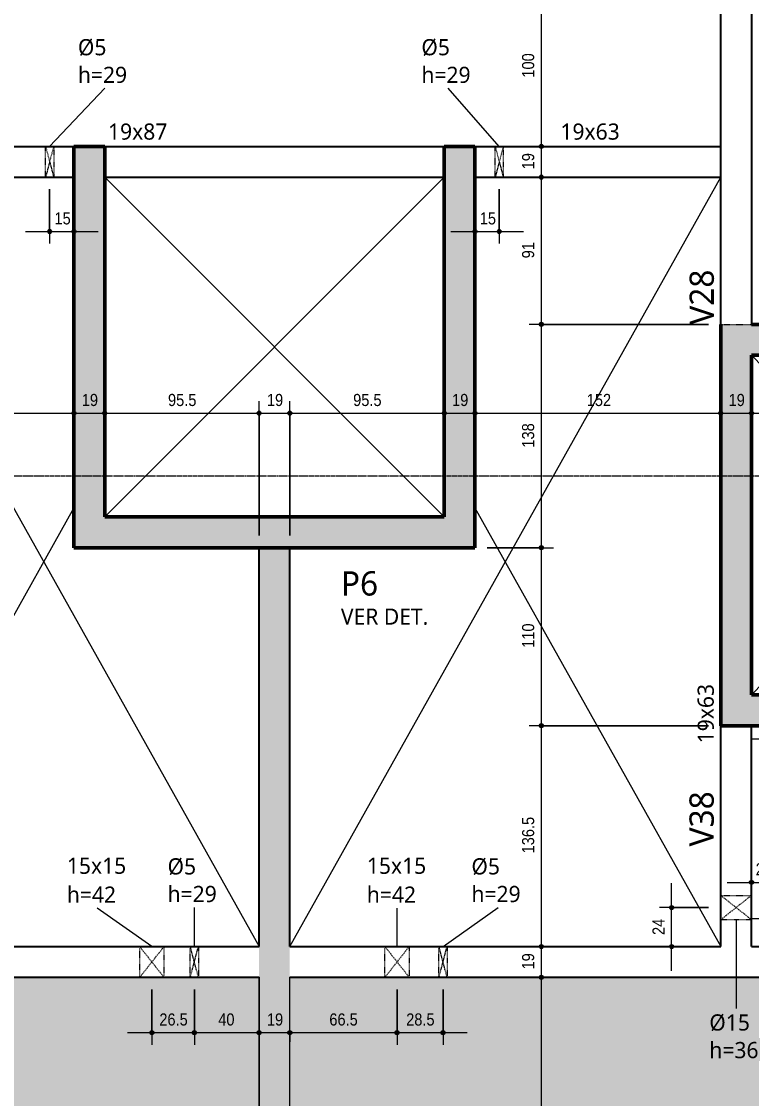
# Model space of a CAD drawing. Header units: centimetres. Extents: x -1475 to 26323, y -1238 to 84208.
# Drawn here: x 8141 to 8593, y -465 to 201 of the extents above; entities that cross this region are included whole.
import ezdxf

# ---------------------------------------------------------------- set-up
doc = ezdxf.new("R2010")
doc.units = ezdxf.units.CM
for name, pattern in [('Centro de 6 mm', [1.32, 0.6, -0.24, 0.24, -0.24]), ('Hidden', [0.714375, 0.47625, -0.238125]), ('Traço', [0.635, 0.3175, -0.3175])]:
    doc.linetypes.add(name, pattern=pattern)
for name, color, linetype, lineweight in [('A-ANNO-DIMS', 7, 'Continuous', 9), ('A-ANNO-DIMS-50', 7, 'Continuous', 9), ('A-DETL', 7, 'Hidden', 18), ('A-FLOR', 7, 'Continuous', 9), ('A-GENM', 7, 'Continuous', 18), ('A-GENM-HDLN', 7, 'Traço', 18), ('A-GENM-IDEN', 7, 'Continuous', 9), ('G-ANNO-SYMB', 7, 'Continuous', 9), ('S-BEAM', 7, 'Continuous', 9), ('S-BEAM-IDEN', 7, 'Continuous', 9), ('S-COLS', 7, 'Continuous', 9), ('S-COLS-HDLN', 7, 'Traço', 18), ('S-COLS-IDEN', 7, 'Continuous', 9)]:
    doc.layers.add(name, color=color, linetype=linetype, lineweight=lineweight)
doc.styles.add('Fira Sans', font='', dxfattribs={"width": 0.9, "height": 7.5})
doc.styles.add('Gadugi', font='gadugi.ttf', dxfattribs={"height": 10})
doc.styles.add('Gadugi_1', font='gadugi.ttf', dxfattribs={"height": 15})
doc.styles.add('Gadugi_2', font='gadugi.ttf', dxfattribs={"height": 0.2})
doc.styles.get('Fira Sans').set_extended_font_data('Fira Sans')
doc.dimstyles.new('PED_R80_1_5mm_ACIMA_As_ESQ__R00', dxfattribs={"dimscale": 30.48, "dimtxt": 10.229846, "dimasz": 0.328084, "dimexe": 0.246063, "dimexo": 0.246063, "dimgap": 0.049213, "dimtad": 1, "dimdec": 1, "dimrnd": 0.5, "dimdsep": 46, "dimtxsty": 'Fira Sans', "dimblk1": 'DOTSMALL', "dimblk2": 'DOTSMALL', "dimsah": 1, "dimcen": 0.09, "dimdle": 0.492126, "dimazin": 0, "dimtfac": 1, "dimtdec": 4, "dimtix": 1, "dimtmove": 0, "dimatfit": 3, "dimfxl": 1, "dimtvp": 1, "dimtolj": 1, "dimtzin": 0, "dimarcsym": 2})
doc.dimstyles.new('PED_R80_1_5mm_ACIMA_As_ESQ__R00_4', dxfattribs={"dimscale": 30.48, "dimtxt": 10.229846, "dimasz": 0.328084, "dimexe": 0.246063, "dimexo": 0.246063, "dimgap": 0.049213, "dimtad": 1, "dimdec": 1, "dimrnd": 0.5, "dimdsep": 46, "dimtxsty": 'Fira Sans', "dimblk1": 'DOTSMALL', "dimblk2": 'DOTSMALL', "dimsah": 1, "dimcen": 0.09, "dimdle": 0.492126, "dimazin": 0, "dimtfac": 1, "dimtdec": 4, "dimtix": 1, "dimtmove": 0, "dimatfit": 3, "dimfxl": 1, "dimtvp": 1, "dimtolj": 1, "dimtzin": 0, "dimarcsym": 2})

# ---------------------------------------------------------------- blocks, each defined once
blk = doc.blocks.new('PED_FURO_RETANGULAR_R04_2020 _INSTÂNCIA_ - FURO RET-V1-PL300 - FORMA DO DUPLEX SUPERIOR')
at = {"layer": 'A-GENM-HDLN'}
for p, q in [((-7.5, 9.5), (7.5, -9.5)), ((-7.5, -9.5), (7.5, 9.5)), ((-7.5, -9.5), (-7.5, 9.5)), ((7.5, 9.5), (7.5, -9.5))]:
    blk.add_line(p, q, dxfattribs=at)
blk = doc.blocks.new('PED_FURO_RETANGULAR_R04_2020 _INSTÂNCIA_ - FURO RET-3779008-PL300 - FORMA DO DUPLEX SUPERIOR')
at = {"layer": 'A-GENM', "color": 8, "true_color": 0x808080}
blk.add_line((7.5, -9.5), (-7.5, -9.5), dxfattribs=at)
at = {"layer": 'A-GENM-HDLN'}
for p, q in [((-7.5, 9.5), (7.5, -9.5)), ((-7.5, -9.5), (7.5, 9.5)), ((-7.5, -9.5), (-7.5, 9.5)), ((-7.5, 9.5), (7.5, 9.5)), ((7.5, 9.5), (7.5, -9.5))]:
    blk.add_line(p, q, dxfattribs=at)
blk = doc.blocks.new('PED_FURO_CIRCULAR_R04_2020 _INSTÂNCIA_ - FURO CIRC-3780033-PL300 - FORMA DO DUPLEX SUPERIOR')
at = {"layer": 'A-GENM-HDLN'}
for p, q in [((2.5, -9.5), (-2.5, 9.5)), ((-2.5, -9.5), (2.5, 9.5)), ((-2.5, -9.5), (-2.5, 9.5)), ((2.5, 9.5), (2.5, -9.5))]:
    blk.add_line(p, q, dxfattribs=at)
blk = doc.blocks.new('PED_FURO_CIRCULAR_R04_2020 _INSTÂNCIA_ - FURO CIRC-3780993-PL300 - FORMA DO DUPLEX SUPERIOR')
at = {"layer": 'A-GENM-HDLN'}
for p, q in [((7.5, -9.5), (-7.5, 9.5)), ((-7.5, -9.5), (7.5, 9.5)), ((-7.5, -9.5), (-7.5, 9.5)), ((7.5, 9.5), (7.5, -9.5))]:
    blk.add_line(p, q, dxfattribs=at)
blk = doc.blocks.new('PED_TAG_PILAR_R03 - PILAR VER DET_-2523782-PL300 - FORMA DO DUPLEX SUPERIOR')
at = {"layer": 'S-COLS-IDEN', "insert": (0.115, -0.625), "char_height": 0.2, "width": 1.37089, "attachment_point": 1, "style": 'Gadugi_2'}
blk.add_mtext('VER DET.', dxfattribs=at)
blk = doc.blocks.new('DIMBLOCK63-PL300 - FORMA DO DUPLEX SUPERIOR')
at = {"layer": 'A-ANNO-DIMS-50', "true_color": 0x000032}
h = blk.add_hatch(color=178, dxfattribs=at)
edge = h.paths.add_edge_path(flags=0)
edge.add_arc((8462.78, 223.75), 1.25, 0, 360)
h = blk.add_hatch(color=178, dxfattribs=at)
edge = h.paths.add_edge_path(flags=0)
edge.add_arc((8462.78, 123.75), 1.25, 0, 360)
at = {"layer": 'A-ANNO-DIMS-50', "color": 178, "true_color": 0x000032}
for p, q in [((8457.05, 223.75), (8470.28, 223.75)), ((8462.78, 223.75), (8457.05, 223.75)), ((8462.78, 223.75), (8462.78, 123.75)), ((8457.05, 123.75), (8470.28, 123.75)), ((8462.78, 123.75), (8457.05, 123.75))]:
    blk.add_line(p, q, dxfattribs=at)
for centre in [(8462.78, 223.75), (8462.78, 123.75)]:
    blk.add_circle(centre, 1.25, dxfattribs=at)
at = {"layer": 'A-ANNO-DIMS-50', "color": 0, "insert": (8450.89, 166.27), "char_height": 7.5, "width": 17.9416, "attachment_point": 1, "rotation": 90, "line_spacing_factor": 1.049215, "style": 'Fira Sans'}
blk.add_mtext('100', dxfattribs=at)
blk = doc.blocks.new('_DotSmall')
at = {"color": 0, "linetype": 'ByBlock', "const_width": 0.5}
blk.add_lwpolyline([(-0.0625, 0, 1), (0.0625, 0, 1)], format="xyb", close=True, dxfattribs=at)
blk = doc.blocks.new('DIMBLOCK64-PL300 - FORMA DO DUPLEX SUPERIOR')
at = {"layer": 'A-ANNO-DIMS-50', "true_color": 0x000032}
h = blk.add_hatch(color=178, dxfattribs=at)
edge = h.paths.add_edge_path(flags=0)
edge.add_arc((8462.78, 123.75), 1.25, 0, 360)
h = blk.add_hatch(color=178, dxfattribs=at)
edge = h.paths.add_edge_path(flags=0)
edge.add_arc((8462.78, 104.75), 1.25, 0, 360)
at = {"layer": 'A-ANNO-DIMS-50', "color": 178, "true_color": 0x000032}
for p, q in [((8457.05, 123.75), (8470.28, 123.75)), ((8462.78, 123.75), (8457.05, 123.75)), ((8462.78, 123.75), (8462.78, 104.75)), ((8457.05, 104.75), (8470.28, 104.75)), ((8462.78, 104.75), (8457.05, 104.75))]:
    blk.add_line(p, q, dxfattribs=at)
for centre in [(8462.78, 123.75), (8462.78, 104.75)]:
    blk.add_circle(centre, 1.25, dxfattribs=at)
at = {"layer": 'A-ANNO-DIMS-50', "color": 0, "insert": (8450.89, 109.59), "char_height": 7.5, "width": 11.1741, "attachment_point": 1, "rotation": 90, "line_spacing_factor": 1.049215, "style": 'Fira Sans'}
blk.add_mtext('19', dxfattribs=at)
blk = doc.blocks.new('DIMBLOCK65-PL300 - FORMA DO DUPLEX SUPERIOR')
at = {"layer": 'A-ANNO-DIMS-50', "true_color": 0x000032}
h = blk.add_hatch(color=178, dxfattribs=at)
edge = h.paths.add_edge_path(flags=0)
edge.add_arc((8462.78, 104.75), 1.25, 0, 360)
h = blk.add_hatch(color=178, dxfattribs=at)
edge = h.paths.add_edge_path(flags=0)
edge.add_arc((8462.78, 13.75), 1.25, 0, 360)
at = {"layer": 'A-ANNO-DIMS-50', "color": 178, "true_color": 0x000032}
for p, q in [((8457.05, 104.75), (8470.28, 104.75)), ((8462.78, 104.75), (8457.05, 104.75)), ((8462.78, 104.75), (8462.78, 13.75)), ((8566.28, 13.75), (8455.28, 13.75)), ((8462.78, 13.75), (8566.28, 13.75))]:
    blk.add_line(p, q, dxfattribs=at)
for centre in [(8462.78, 104.75), (8462.78, 13.75)]:
    blk.add_circle(centre, 1.25, dxfattribs=at)
at = {"layer": 'A-ANNO-DIMS-50', "color": 0, "insert": (8450.89, 54.59), "char_height": 7.5, "width": 11.1741, "attachment_point": 1, "rotation": 90, "line_spacing_factor": 1.049215, "style": 'Fira Sans'}
blk.add_mtext('91', dxfattribs=at)
blk = doc.blocks.new('DIMBLOCK66-PL300 - FORMA DO DUPLEX SUPERIOR')
at = {"layer": 'A-ANNO-DIMS-50', "true_color": 0x000032}
h = blk.add_hatch(color=178, dxfattribs=at)
edge = h.paths.add_edge_path(flags=0)
edge.add_arc((8462.78, 13.75), 1.25, 0, 360)
h = blk.add_hatch(color=178, dxfattribs=at)
edge = h.paths.add_edge_path(flags=0)
edge.add_arc((8462.78, -124.25), 1.25, 0, 360)
at = {"layer": 'A-ANNO-DIMS-50', "color": 178, "true_color": 0x000032}
for p, q in [((8566.28, 13.75), (8455.28, 13.75)), ((8462.78, 13.75), (8462.78, -124.25)), ((8462.78, 13.75), (8566.28, 13.75)), ((8429.28, -124.25), (8470.28, -124.25)), ((8462.78, -124.25), (8429.28, -124.25))]:
    blk.add_line(p, q, dxfattribs=at)
for centre in [(8462.78, 13.75), (8462.78, -124.25)]:
    blk.add_circle(centre, 1.25, dxfattribs=at)
at = {"layer": 'A-ANNO-DIMS-50', "color": 0, "insert": (8450.89, -62.4), "char_height": 7.5, "width": 17.1547, "attachment_point": 1, "rotation": 90, "line_spacing_factor": 1.049215, "style": 'Fira Sans'}
blk.add_mtext('138', dxfattribs=at)
blk = doc.blocks.new('DIMBLOCK67-PL300 - FORMA DO DUPLEX SUPERIOR')
at = {"layer": 'A-ANNO-DIMS-50', "true_color": 0x000032}
h = blk.add_hatch(color=178, dxfattribs=at)
edge = h.paths.add_edge_path(flags=0)
edge.add_arc((8462.78, -124.25), 1.25, 0, 360)
h = blk.add_hatch(color=178, dxfattribs=at)
edge = h.paths.add_edge_path(flags=0)
edge.add_arc((8462.78, -234.25), 1.25, 0, 360)
at = {"layer": 'A-ANNO-DIMS-50', "color": 178, "true_color": 0x000032}
for p, q in [((8429.28, -124.25), (8470.28, -124.25)), ((8462.78, -124.25), (8429.28, -124.25)), ((8462.78, -124.25), (8462.78, -234.25)), ((8566.28, -234.25), (8455.28, -234.25)), ((8462.78, -234.25), (8566.28, -234.25))]:
    blk.add_line(p, q, dxfattribs=at)
for centre in [(8462.78, -124.25), (8462.78, -234.25)]:
    blk.add_circle(centre, 1.25, dxfattribs=at)
at = {"layer": 'A-ANNO-DIMS-50', "color": 0, "insert": (8450.89, -186.14), "char_height": 7.5, "width": 16.5251, "attachment_point": 1, "rotation": 90, "line_spacing_factor": 1.049215, "style": 'Fira Sans'}
blk.add_mtext('110', dxfattribs=at)
blk = doc.blocks.new('DIMBLOCK68-PL300 - FORMA DO DUPLEX SUPERIOR')
at = {"layer": 'A-ANNO-DIMS-50', "true_color": 0x000032}
h = blk.add_hatch(color=178, dxfattribs=at)
edge = h.paths.add_edge_path(flags=0)
edge.add_arc((8462.78, -234.25), 1.25, 0, 360)
h = blk.add_hatch(color=178, dxfattribs=at)
edge = h.paths.add_edge_path(flags=0)
edge.add_arc((8462.78, -370.75), 1.25, 0, 360)
at = {"layer": 'A-ANNO-DIMS-50', "color": 178, "true_color": 0x000032}
for p, q in [((8566.28, -234.25), (8455.28, -234.25)), ((8462.78, -234.25), (8462.78, -370.75)), ((8462.78, -234.25), (8566.28, -234.25)), ((8457.05, -370.75), (8470.28, -370.75)), ((8462.78, -370.75), (8457.05, -370.75))]:
    blk.add_line(p, q, dxfattribs=at)
for centre in [(8462.78, -234.25), (8462.78, -370.75)]:
    blk.add_circle(centre, 1.25, dxfattribs=at)
at = {"layer": 'A-ANNO-DIMS-50', "color": 0, "insert": (8450.89, -313.19), "char_height": 7.5, "width": 25.6533, "attachment_point": 1, "rotation": 90, "line_spacing_factor": 1.049215, "style": 'Fira Sans'}
blk.add_mtext('136.5', dxfattribs=at)
blk = doc.blocks.new('DIMBLOCK69-PL300 - FORMA DO DUPLEX SUPERIOR')
at = {"layer": 'A-ANNO-DIMS-50', "true_color": 0x000032}
h = blk.add_hatch(color=178, dxfattribs=at)
edge = h.paths.add_edge_path(flags=0)
edge.add_arc((8462.78, -370.75), 1.25, 0, 360)
h = blk.add_hatch(color=178, dxfattribs=at)
edge = h.paths.add_edge_path(flags=0)
edge.add_arc((8462.78, -389.75), 1.25, 0, 360)
at = {"layer": 'A-ANNO-DIMS-50', "color": 178, "true_color": 0x000032}
for p, q in [((8457.05, -370.75), (8470.28, -370.75)), ((8462.78, -370.75), (8457.05, -370.75)), ((8462.78, -370.75), (8462.78, -389.75)), ((8457.05, -389.75), (8470.28, -389.75)), ((8462.78, -389.75), (8457.05, -389.75))]:
    blk.add_line(p, q, dxfattribs=at)
for centre in [(8462.78, -370.75), (8462.78, -389.75)]:
    blk.add_circle(centre, 1.25, dxfattribs=at)
at = {"layer": 'A-ANNO-DIMS-50', "color": 0, "insert": (8450.89, -384.91), "char_height": 7.5, "width": 11.1741, "attachment_point": 1, "rotation": 90, "line_spacing_factor": 1.049215, "style": 'Fira Sans'}
blk.add_mtext('19', dxfattribs=at)
blk = doc.blocks.new('DIMBLOCK70-PL300 - FORMA DO DUPLEX SUPERIOR')
at = {"layer": 'A-ANNO-DIMS-50', "true_color": 0x000032}
h = blk.add_hatch(color=178, dxfattribs=at)
edge = h.paths.add_edge_path(flags=0)
edge.add_arc((8462.78, -389.75), 1.25, 0, 360)
h = blk.add_hatch(color=178, dxfattribs=at)
edge = h.paths.add_edge_path(flags=0)
edge.add_arc((8462.78, -685.75), 1.25, 0, 360)
at = {"layer": 'A-ANNO-DIMS-50', "color": 178, "true_color": 0x000032}
for p, q in [((8457.05, -389.75), (8470.28, -389.75)), ((8462.78, -389.75), (8457.05, -389.75)), ((8462.78, -389.75), (8462.78, -685.75)), ((8508.78, -685.75), (8455.28, -685.75)), ((8462.78, -685.75), (8508.78, -685.75))]:
    blk.add_line(p, q, dxfattribs=at)
for centre in [(8462.78, -389.75), (8462.78, -685.75)]:
    blk.add_circle(centre, 1.25, dxfattribs=at)
at = {"layer": 'A-ANNO-DIMS-50', "color": 0, "insert": (8450.89, -545.23), "char_height": 7.5, "width": 17.9416, "attachment_point": 1, "rotation": 90, "line_spacing_factor": 1.049215, "style": 'Fira Sans'}
blk.add_mtext('296', dxfattribs=at)
blk = doc.blocks.new('DIMBLOCK160-PL300 - FORMA DO DUPLEX SUPERIOR')
at = {"layer": 'A-ANNO-DIMS-50', "true_color": 0x000032}
h = blk.add_hatch(color=178, dxfattribs=at)
edge = h.paths.add_edge_path(flags=0)
edge.add_arc((8021.78, -41.09), 1.25, 0, 360)
h = blk.add_hatch(color=178, dxfattribs=at)
edge = h.paths.add_edge_path(flags=0)
edge.add_arc((8173.78, -41.09), 1.25, 0, 360)
at = {"layer": 'A-ANNO-DIMS-50', "color": 178, "true_color": 0x000032}
for p, q in [((8021.78, -46.82), (8021.78, -33.59)), ((8173.78, -46.82), (8173.78, -33.59)), ((8021.78, -41.09), (8173.78, -41.09)), ((8021.78, -41.09), (8021.78, -46.82)), ((8173.78, -41.09), (8173.78, -46.82))]:
    blk.add_line(p, q, dxfattribs=at)
for centre in [(8021.78, -41.09), (8173.78, -41.09)]:
    blk.add_circle(centre, 1.25, dxfattribs=at)
at = {"layer": 'A-ANNO-DIMS-50', "color": 0, "insert": (8090.89, -29.2), "char_height": 7.5, "width": 16.5251, "attachment_point": 1, "line_spacing_factor": 1.049215, "style": 'Fira Sans'}
blk.add_mtext('152', dxfattribs=at)
blk = doc.blocks.new('DIMBLOCK161-PL300 - FORMA DO DUPLEX SUPERIOR')
at = {"layer": 'A-ANNO-DIMS-50', "true_color": 0x000032}
h = blk.add_hatch(color=178, dxfattribs=at)
edge = h.paths.add_edge_path(flags=0)
edge.add_arc((8173.78, -41.09), 1.25, 0, 360)
h = blk.add_hatch(color=178, dxfattribs=at)
edge = h.paths.add_edge_path(flags=0)
edge.add_arc((8192.78, -41.09), 1.25, 0, 360)
at = {"layer": 'A-ANNO-DIMS-50', "color": 178, "true_color": 0x000032}
for p, q in [((8173.78, -46.82), (8173.78, -33.59)), ((8192.78, -46.82), (8192.78, -33.59)), ((8173.78, -41.09), (8192.78, -41.09)), ((8173.78, -41.09), (8173.78, -46.82)), ((8192.78, -41.09), (8192.78, -46.82))]:
    blk.add_line(p, q, dxfattribs=at)
for centre in [(8173.78, -41.09), (8192.78, -41.09)]:
    blk.add_circle(centre, 1.25, dxfattribs=at)
at = {"layer": 'A-ANNO-DIMS-50', "color": 0, "insert": (8178.62, -29.2), "char_height": 7.5, "width": 11.1741, "attachment_point": 1, "line_spacing_factor": 1.049215, "style": 'Fira Sans'}
blk.add_mtext('19', dxfattribs=at)
blk = doc.blocks.new('DIMBLOCK162-PL300 - FORMA DO DUPLEX SUPERIOR')
at = {"layer": 'A-ANNO-DIMS-50', "true_color": 0x000032}
h = blk.add_hatch(color=178, dxfattribs=at)
edge = h.paths.add_edge_path(flags=0)
edge.add_arc((8192.78, -41.09), 1.25, 0, 360)
h = blk.add_hatch(color=178, dxfattribs=at)
edge = h.paths.add_edge_path(flags=0)
edge.add_arc((8288.28, -41.09), 1.25, 0, 360)
at = {"layer": 'A-ANNO-DIMS-50', "color": 178, "true_color": 0x000032}
for p, q in [((8192.78, -46.82), (8192.78, -33.59)), ((8288.28, -116.75), (8288.28, -33.59)), ((8192.78, -41.09), (8288.28, -41.09)), ((8192.78, -41.09), (8192.78, -46.82)), ((8288.28, -41.09), (8288.28, -116.75))]:
    blk.add_line(p, q, dxfattribs=at)
for centre in [(8192.78, -41.09), (8288.28, -41.09)]:
    blk.add_circle(centre, 1.25, dxfattribs=at)
at = {"layer": 'A-ANNO-DIMS-50', "color": 0, "insert": (8231.94, -29.2), "char_height": 7.5, "width": 20.6171, "attachment_point": 1, "line_spacing_factor": 1.049215, "style": 'Fira Sans'}
blk.add_mtext('95.5', dxfattribs=at)
blk = doc.blocks.new('DIMBLOCK163-PL300 - FORMA DO DUPLEX SUPERIOR')
at = {"layer": 'A-ANNO-DIMS-50', "true_color": 0x000032}
h = blk.add_hatch(color=178, dxfattribs=at)
edge = h.paths.add_edge_path(flags=0)
edge.add_arc((8288.28, -41.09), 1.25, 0, 360)
h = blk.add_hatch(color=178, dxfattribs=at)
edge = h.paths.add_edge_path(flags=0)
edge.add_arc((8307.28, -41.09), 1.25, 0, 360)
at = {"layer": 'A-ANNO-DIMS-50', "color": 178, "true_color": 0x000032}
for p, q in [((8288.28, -116.75), (8288.28, -33.59)), ((8307.28, -116.75), (8307.28, -33.59)), ((8288.28, -41.09), (8307.28, -41.09)), ((8288.28, -41.09), (8288.28, -116.75)), ((8307.28, -41.09), (8307.28, -116.75))]:
    blk.add_line(p, q, dxfattribs=at)
for centre in [(8288.28, -41.09), (8307.28, -41.09)]:
    blk.add_circle(centre, 1.25, dxfattribs=at)
at = {"layer": 'A-ANNO-DIMS-50', "color": 0, "insert": (8293.12, -29.2), "char_height": 7.5, "width": 11.1741, "attachment_point": 1, "line_spacing_factor": 1.049215, "style": 'Fira Sans'}
blk.add_mtext('19', dxfattribs=at)
blk = doc.blocks.new('DIMBLOCK164-PL300 - FORMA DO DUPLEX SUPERIOR')
at = {"layer": 'A-ANNO-DIMS-50', "true_color": 0x000032}
h = blk.add_hatch(color=178, dxfattribs=at)
edge = h.paths.add_edge_path(flags=0)
edge.add_arc((8307.28, -41.09), 1.25, 0, 360)
h = blk.add_hatch(color=178, dxfattribs=at)
edge = h.paths.add_edge_path(flags=0)
edge.add_arc((8402.78, -41.09), 1.25, 0, 360)
at = {"layer": 'A-ANNO-DIMS-50', "color": 178, "true_color": 0x000032}
for p, q in [((8307.28, -116.75), (8307.28, -33.59)), ((8402.78, -46.82), (8402.78, -33.59)), ((8307.28, -41.09), (8402.78, -41.09)), ((8307.28, -41.09), (8307.28, -116.75)), ((8402.78, -41.09), (8402.78, -46.82))]:
    blk.add_line(p, q, dxfattribs=at)
for centre in [(8307.28, -41.09), (8402.78, -41.09)]:
    blk.add_circle(centre, 1.25, dxfattribs=at)
at = {"layer": 'A-ANNO-DIMS-50', "color": 0, "insert": (8346.44, -29.2), "char_height": 7.5, "width": 20.6171, "attachment_point": 1, "line_spacing_factor": 1.049215, "style": 'Fira Sans'}
blk.add_mtext('95.5', dxfattribs=at)
blk = doc.blocks.new('DIMBLOCK165-PL300 - FORMA DO DUPLEX SUPERIOR')
at = {"layer": 'A-ANNO-DIMS-50', "true_color": 0x000032}
h = blk.add_hatch(color=178, dxfattribs=at)
edge = h.paths.add_edge_path(flags=0)
edge.add_arc((8402.78, -41.09), 1.25, 0, 360)
h = blk.add_hatch(color=178, dxfattribs=at)
edge = h.paths.add_edge_path(flags=0)
edge.add_arc((8421.78, -41.09), 1.25, 0, 360)
at = {"layer": 'A-ANNO-DIMS-50', "color": 178, "true_color": 0x000032}
for p, q in [((8402.78, -46.82), (8402.78, -33.59)), ((8421.78, -46.82), (8421.78, -33.59)), ((8402.78, -41.09), (8421.78, -41.09)), ((8402.78, -41.09), (8402.78, -46.82)), ((8421.78, -41.09), (8421.78, -46.82))]:
    blk.add_line(p, q, dxfattribs=at)
for centre in [(8402.78, -41.09), (8421.78, -41.09)]:
    blk.add_circle(centre, 1.25, dxfattribs=at)
at = {"layer": 'A-ANNO-DIMS-50', "color": 0, "insert": (8407.62, -29.2), "char_height": 7.5, "width": 11.1741, "attachment_point": 1, "line_spacing_factor": 1.049215, "style": 'Fira Sans'}
blk.add_mtext('19', dxfattribs=at)
blk = doc.blocks.new('DIMBLOCK166-PL300 - FORMA DO DUPLEX SUPERIOR')
at = {"layer": 'A-ANNO-DIMS-50', "true_color": 0x000032}
h = blk.add_hatch(color=178, dxfattribs=at)
edge = h.paths.add_edge_path(flags=0)
edge.add_arc((8421.78, -41.09), 1.25, 0, 360)
h = blk.add_hatch(color=178, dxfattribs=at)
edge = h.paths.add_edge_path(flags=0)
edge.add_arc((8573.78, -41.09), 1.25, 0, 360)
at = {"layer": 'A-ANNO-DIMS-50', "color": 178, "true_color": 0x000032}
for p, q in [((8421.78, -46.82), (8421.78, -33.59)), ((8573.78, -46.82), (8573.78, -33.59)), ((8421.78, -41.09), (8573.78, -41.09)), ((8421.78, -41.09), (8421.78, -46.82)), ((8573.78, -41.09), (8573.78, -46.82))]:
    blk.add_line(p, q, dxfattribs=at)
for centre in [(8421.78, -41.09), (8573.78, -41.09)]:
    blk.add_circle(centre, 1.25, dxfattribs=at)
at = {"layer": 'A-ANNO-DIMS-50', "color": 0, "insert": (8490.89, -29.2), "char_height": 7.5, "width": 16.5251, "attachment_point": 1, "line_spacing_factor": 1.049215, "style": 'Fira Sans'}
blk.add_mtext('152', dxfattribs=at)
blk = doc.blocks.new('DIMBLOCK167-PL300 - FORMA DO DUPLEX SUPERIOR')
at = {"layer": 'A-ANNO-DIMS-50', "true_color": 0x000032}
h = blk.add_hatch(color=178, dxfattribs=at)
edge = h.paths.add_edge_path(flags=0)
edge.add_arc((8573.78, -41.09), 1.25, 0, 360)
h = blk.add_hatch(color=178, dxfattribs=at)
edge = h.paths.add_edge_path(flags=0)
edge.add_arc((8592.78, -41.09), 1.25, 0, 360)
at = {"layer": 'A-ANNO-DIMS-50', "color": 178, "true_color": 0x000032}
for p, q in [((8573.78, -46.82), (8573.78, -33.59)), ((8592.78, -46.82), (8592.78, -33.59)), ((8573.78, -41.09), (8592.78, -41.09)), ((8573.78, -41.09), (8573.78, -46.82)), ((8592.78, -41.09), (8592.78, -46.82))]:
    blk.add_line(p, q, dxfattribs=at)
for centre in [(8573.78, -41.09), (8592.78, -41.09)]:
    blk.add_circle(centre, 1.25, dxfattribs=at)
at = {"layer": 'A-ANNO-DIMS-50', "color": 0, "insert": (8578.62, -29.2), "char_height": 7.5, "width": 11.1741, "attachment_point": 1, "line_spacing_factor": 1.049215, "style": 'Fira Sans'}
blk.add_mtext('19', dxfattribs=at)
blk = doc.blocks.new('DIMBLOCK168-PL300 - FORMA DO DUPLEX SUPERIOR')
at = {"layer": 'A-ANNO-DIMS-50', "true_color": 0x000032}
h = blk.add_hatch(color=178, dxfattribs=at)
edge = h.paths.add_edge_path(flags=0)
edge.add_arc((8592.78, -41.09), 1.25, 0, 360)
h = blk.add_hatch(color=178, dxfattribs=at)
edge = h.paths.add_edge_path(flags=0)
edge.add_arc((8794.78, -41.09), 1.25, 0, 360)
at = {"layer": 'A-ANNO-DIMS-50', "color": 178, "true_color": 0x000032}
for p, q in [((8592.78, -46.82), (8592.78, -33.59)), ((8794.78, -46.82), (8794.78, -33.59)), ((8592.78, -41.09), (8794.78, -41.09)), ((8592.78, -41.09), (8592.78, -46.82)), ((8794.78, -41.09), (8794.78, -46.82))]:
    blk.add_line(p, q, dxfattribs=at)
for centre in [(8592.78, -41.09), (8794.78, -41.09)]:
    blk.add_circle(centre, 1.25, dxfattribs=at)
at = {"layer": 'A-ANNO-DIMS-50', "color": 0, "insert": (8686.37, -29.2), "char_height": 7.5, "width": 17.7842, "attachment_point": 1, "line_spacing_factor": 1.049215, "style": 'Fira Sans'}
blk.add_mtext('202', dxfattribs=at)
blk = doc.blocks.new('DIMBLOCK232-PL300 - FORMA DO DUPLEX SUPERIOR')
at = {"layer": 'A-ANNO-DIMS-50', "true_color": 0x000032}
h = blk.add_hatch(color=178, dxfattribs=at)
edge = h.paths.add_edge_path(flags=0)
edge.add_arc((8158.73, 71.16), 1.25, 0, 360)
h = blk.add_hatch(color=178, dxfattribs=at)
edge = h.paths.add_edge_path(flags=0)
edge.add_arc((8173.78, 71.16), 1.25, 0, 360)
at = {"layer": 'A-ANNO-DIMS-50', "color": 178, "true_color": 0x000032}
for p, q in [((8158.73, 97.25), (8158.73, 63.66)), ((8158.73, 71.16), (8158.73, 97.25)), ((8173.78, 65.43), (8173.78, 78.66)), ((8143.73, 71.16), (8188.78, 71.16)), ((8173.78, 71.16), (8173.78, 65.43))]:
    blk.add_line(p, q, dxfattribs=at)
for centre in [(8158.73, 71.16), (8173.78, 71.16)]:
    blk.add_circle(centre, 1.25, dxfattribs=at)
at = {"layer": 'A-ANNO-DIMS-50', "color": 0, "insert": (8161.73, 83.05), "char_height": 7.5, "width": 10.8594, "attachment_point": 1, "line_spacing_factor": 1.049215, "style": 'Fira Sans'}
blk.add_mtext('15', dxfattribs=at)
blk = doc.blocks.new('DIMBLOCK251-PL300 - FORMA DO DUPLEX SUPERIOR')
at = {"layer": 'A-ANNO-DIMS-50', "true_color": 0x000032}
h = blk.add_hatch(color=178, dxfattribs=at)
edge = h.paths.add_edge_path(flags=0)
edge.add_arc((8221.96, -423.96), 1.25, 0, 360)
h = blk.add_hatch(color=178, dxfattribs=at)
edge = h.paths.add_edge_path(flags=0)
edge.add_arc((8248.23, -423.96), 1.25, 0, 360)
at = {"layer": 'A-ANNO-DIMS-50', "color": 178, "true_color": 0x000032}
for p, q in [((8221.96, -397.3), (8221.96, -431.46)), ((8221.96, -423.96), (8221.96, -397.3)), ((8248.23, -397.25), (8248.23, -431.46)), ((8248.23, -423.96), (8248.23, -397.25)), ((8206.96, -423.96), (8248.23, -423.96))]:
    blk.add_line(p, q, dxfattribs=at)
for centre in [(8221.96, -423.96), (8248.23, -423.96)]:
    blk.add_circle(centre, 1.25, dxfattribs=at)
at = {"layer": 'A-ANNO-DIMS-50', "color": 0, "insert": (8226.57, -412.07), "char_height": 7.5, "width": 20.4597, "attachment_point": 1, "line_spacing_factor": 1.049215, "style": 'Fira Sans'}
blk.add_mtext('26.5', dxfattribs=at)
blk = doc.blocks.new('DIMBLOCK252-PL300 - FORMA DO DUPLEX SUPERIOR')
at = {"layer": 'A-ANNO-DIMS-50', "true_color": 0x000032}
h = blk.add_hatch(color=178, dxfattribs=at)
edge = h.paths.add_edge_path(flags=0)
edge.add_arc((8248.23, -423.96), 1.25, 0, 360)
h = blk.add_hatch(color=178, dxfattribs=at)
edge = h.paths.add_edge_path(flags=0)
edge.add_arc((8288.28, -423.96), 1.25, 0, 360)
at = {"layer": 'A-ANNO-DIMS-50', "color": 178, "true_color": 0x000032}
for p, q in [((8248.23, -397.25), (8248.23, -431.46)), ((8248.23, -423.96), (8248.23, -397.25)), ((8288.28, -429.69), (8288.28, -416.46)), ((8248.23, -423.96), (8288.28, -423.96)), ((8288.28, -423.96), (8288.28, -429.69))]:
    blk.add_line(p, q, dxfattribs=at)
for centre in [(8248.23, -423.96), (8288.28, -423.96)]:
    blk.add_circle(centre, 1.25, dxfattribs=at)
at = {"layer": 'A-ANNO-DIMS-50', "color": 0, "insert": (8263.01, -412.07), "char_height": 7.5, "width": 12.5906, "attachment_point": 1, "line_spacing_factor": 1.049215, "style": 'Fira Sans'}
blk.add_mtext('40', dxfattribs=at)
blk = doc.blocks.new('DIMBLOCK253-PL300 - FORMA DO DUPLEX SUPERIOR')
at = {"layer": 'A-ANNO-DIMS-50', "true_color": 0x000032}
h = blk.add_hatch(color=178, dxfattribs=at)
edge = h.paths.add_edge_path(flags=0)
edge.add_arc((8288.28, -423.96), 1.25, 0, 360)
h = blk.add_hatch(color=178, dxfattribs=at)
edge = h.paths.add_edge_path(flags=0)
edge.add_arc((8307.28, -423.96), 1.25, 0, 360)
at = {"layer": 'A-ANNO-DIMS-50', "color": 178, "true_color": 0x000032}
for p, q in [((8288.28, -429.69), (8288.28, -416.46)), ((8307.28, -429.69), (8307.28, -416.46)), ((8288.28, -423.96), (8307.28, -423.96)), ((8288.28, -423.96), (8288.28, -429.69)), ((8307.28, -423.96), (8307.28, -429.69))]:
    blk.add_line(p, q, dxfattribs=at)
for centre in [(8288.28, -423.96), (8307.28, -423.96)]:
    blk.add_circle(centre, 1.25, dxfattribs=at)
at = {"layer": 'A-ANNO-DIMS-50', "color": 0, "insert": (8293.12, -412.07), "char_height": 7.5, "width": 11.1741, "attachment_point": 1, "line_spacing_factor": 1.049215, "style": 'Fira Sans'}
blk.add_mtext('19', dxfattribs=at)
blk = doc.blocks.new('DIMBLOCK254-PL300 - FORMA DO DUPLEX SUPERIOR')
at = {"layer": 'A-ANNO-DIMS-50', "true_color": 0x000032}
h = blk.add_hatch(color=178, dxfattribs=at)
edge = h.paths.add_edge_path(flags=0)
edge.add_arc((8307.28, -423.96), 1.25, 0, 360)
h = blk.add_hatch(color=178, dxfattribs=at)
edge = h.paths.add_edge_path(flags=0)
edge.add_arc((8373.61, -423.96), 1.25, 0, 360)
at = {"layer": 'A-ANNO-DIMS-50', "color": 178, "true_color": 0x000032}
for p, q in [((8373.61, -397.25), (8373.61, -431.46)), ((8373.61, -423.96), (8373.61, -397.25)), ((8307.28, -429.69), (8307.28, -416.46)), ((8307.28, -423.96), (8373.61, -423.96)), ((8307.28, -423.96), (8307.28, -429.69))]:
    blk.add_line(p, q, dxfattribs=at)
for centre in [(8307.28, -423.96), (8373.61, -423.96)]:
    blk.add_circle(centre, 1.25, dxfattribs=at)
at = {"layer": 'A-ANNO-DIMS-50', "color": 0, "insert": (8331.72, -412.07), "char_height": 7.5, "width": 20.9318, "attachment_point": 1, "line_spacing_factor": 1.049215, "style": 'Fira Sans'}
blk.add_mtext('66.5', dxfattribs=at)
blk = doc.blocks.new('DIMBLOCK255-PL300 - FORMA DO DUPLEX SUPERIOR')
at = {"layer": 'A-ANNO-DIMS-50', "true_color": 0x000032}
h = blk.add_hatch(color=178, dxfattribs=at)
edge = h.paths.add_edge_path(flags=0)
edge.add_arc((8373.61, -423.96), 1.25, 0, 360)
h = blk.add_hatch(color=178, dxfattribs=at)
edge = h.paths.add_edge_path(flags=0)
edge.add_arc((8402.03, -423.96), 1.25, 0, 360)
at = {"layer": 'A-ANNO-DIMS-50', "color": 178, "true_color": 0x000032}
for p, q in [((8373.61, -397.25), (8373.61, -431.46)), ((8373.61, -423.96), (8373.61, -397.25)), ((8402.03, -397.25), (8402.03, -431.46)), ((8402.03, -423.96), (8402.03, -397.25)), ((8373.61, -423.96), (8417.03, -423.96))]:
    blk.add_line(p, q, dxfattribs=at)
for centre in [(8373.61, -423.96), (8402.03, -423.96)]:
    blk.add_circle(centre, 1.25, dxfattribs=at)
at = {"layer": 'A-ANNO-DIMS-50', "color": 0, "insert": (8379.23, -412.07), "char_height": 7.5, "width": 20.6171, "attachment_point": 1, "line_spacing_factor": 1.049215, "style": 'Fira Sans'}
blk.add_mtext('28.5', dxfattribs=at)
blk = doc.blocks.new('DIMBLOCK259-PL300 - FORMA DO DUPLEX SUPERIOR')
at = {"layer": 'A-ANNO-DIMS-50', "true_color": 0x000032}
h = blk.add_hatch(color=178, dxfattribs=at)
edge = h.paths.add_edge_path(flags=0)
edge.add_arc((8543.41, -346.66), 1.25, 0, 360)
h = blk.add_hatch(color=178, dxfattribs=at)
edge = h.paths.add_edge_path(flags=0)
edge.add_arc((8543.41, -370.75), 1.25, 0, 360)
at = {"layer": 'A-ANNO-DIMS-50', "color": 178, "true_color": 0x000032}
for p, q in [((8543.41, -385.75), (8543.41, -331.66)), ((8566.28, -346.66), (8535.91, -346.66)), ((8543.41, -346.66), (8566.28, -346.66)), ((8549.14, -370.75), (8535.91, -370.75)), ((8543.41, -370.75), (8549.14, -370.75))]:
    blk.add_line(p, q, dxfattribs=at)
for centre in [(8543.41, -346.66), (8543.41, -370.75)]:
    blk.add_circle(centre, 1.25, dxfattribs=at)
at = {"layer": 'A-ANNO-DIMS-50', "color": 0, "insert": (8531.53, -363.62), "char_height": 7.5, "width": 11.8037, "attachment_point": 1, "rotation": 90, "line_spacing_factor": 1.049215, "style": 'Fira Sans'}
blk.add_mtext('24', dxfattribs=at)
blk = doc.blocks.new('DIMBLOCK260-PL300 - FORMA DO DUPLEX SUPERIOR')
at = {"layer": 'A-ANNO-DIMS-50', "true_color": 0x000032}
h = blk.add_hatch(color=178, dxfattribs=at)
edge = h.paths.add_edge_path(flags=0)
edge.add_arc((8592.78, -331.09), 1.25, 0, 360)
h = blk.add_hatch(color=178, dxfattribs=at)
edge = h.paths.add_edge_path(flags=0)
edge.add_arc((8614.12, -331.09), 1.25, 0, 360)
at = {"layer": 'A-ANNO-DIMS-50', "color": 178, "true_color": 0x000032}
for p, q in [((8592.78, -336.82), (8592.78, -323.59)), ((8614.12, -336.82), (8614.12, -323.59)), ((8577.78, -331.09), (8614.12, -331.09)), ((8592.78, -331.09), (8592.78, -336.82)), ((8614.12, -331.09), (8614.12, -336.82))]:
    blk.add_line(p, q, dxfattribs=at)
for centre in [(8592.78, -331.09), (8614.12, -331.09)]:
    blk.add_circle(centre, 1.25, dxfattribs=at)
at = {"layer": 'A-ANNO-DIMS-50', "color": 0, "insert": (8595.38, -319.21), "char_height": 7.5, "width": 19.358, "attachment_point": 1, "line_spacing_factor": 1.049215, "style": 'Fira Sans'}
blk.add_mtext('21.5', dxfattribs=at)
blk = doc.blocks.new('DIMBLOCK318-PL300 - FORMA DO DUPLEX SUPERIOR')
at = {"layer": 'A-ANNO-DIMS-50', "true_color": 0x000032}
h = blk.add_hatch(color=178, dxfattribs=at)
edge = h.paths.add_edge_path(flags=0)
edge.add_arc((8421.78, 71.16), 1.25, 0, 360)
h = blk.add_hatch(color=178, dxfattribs=at)
edge = h.paths.add_edge_path(flags=0)
edge.add_arc((8436.78, 71.16), 1.25, 0, 360)
at = {"layer": 'A-ANNO-DIMS-50', "color": 178, "true_color": 0x000032}
for p, q in [((8436.78, 97.25), (8436.78, 63.66)), ((8436.78, 71.16), (8436.78, 97.25)), ((8421.78, 65.43), (8421.78, 78.66)), ((8406.78, 71.16), (8451.78, 71.16)), ((8421.78, 71.16), (8421.78, 65.43))]:
    blk.add_line(p, q, dxfattribs=at)
for centre in [(8421.78, 71.16), (8436.78, 71.16)]:
    blk.add_circle(centre, 1.25, dxfattribs=at)
at = {"layer": 'A-ANNO-DIMS-50', "color": 0, "insert": (8424.75, 83.05), "char_height": 7.5, "width": 10.8594, "attachment_point": 1, "line_spacing_factor": 1.049215, "style": 'Fira Sans'}
blk.add_mtext('15', dxfattribs=at)

msp = doc.modelspace()

# ---------------------------------------------------------------- hatches: boundary and pattern name
at = {"layer": 'A-FLOR', "lineweight": 18, "true_color": 0xd9d9d9}
h = msp.add_hatch(color=254, dxfattribs=at)
h.paths.add_polyline_path([(8079.28, -782.75), (8288.28, -782.75), (8288.28, -389.75), (7277.28, -389.75), (7277.28, -685.75), (8079.28, -685.75), (8079.28, -748.02)], flags=0)
h.paths.add_polyline_path([(8269.77, -680.35), (8269.77, -670.42), (8279.69, -670.42), (8279.69, -680.35)], flags=0)
msp.add_hatch(color=254, dxfattribs=at).paths.add_polyline_path([(8347.96, -782.75), (8516.28, -782.75), (8516.28, -685.75), (9318.28, -685.75), (9318.28, -389.75), (8307.28, -389.75), (8307.28, -666.93), (8349.38, -666.93), (8349.38, -682.26), (8307.28, -682.26), (8307.28, -782.75)], flags=0)
at = {"layer": 'S-BEAM', "true_color": 0xfcd5b4}
msp.add_hatch(color=254, dxfattribs=at).paths.add_polyline_path([(8307.28, -644.75), (8307.28, -124.25), (8288.28, -124.25), (8288.28, -644.75)], flags=0)
at = {"layer": 'S-COLS', "true_color": 0x808080}
for points in [[(8347.96, -124.25), (8421.78, -124.25), (8421.78, 123.75), (8402.78, 123.75), (8402.78, -105.25), (8192.78, -105.25), (8192.78, 123.75), (8173.78, 123.75), (8173.78, -124.25)], [(8711.94, -234.25), (8808.78, -234.25), (8808.78, -215.25), (8592.78, -215.25), (8592.78, -5.25), (8808.78, -5.25), (8808.78, 13.75), (8573.78, 13.75), (8573.78, -234.25)]]:
    msp.add_hatch(color=8, dxfattribs=at).paths.add_polyline_path(points, flags=0)

# ---------------------------------------------------------------- linework, layer by layer
at = {"lineweight": 18}
for p, q in [((8021.78, 104.74), (8288.27, -370.74)), ((8402.78, 104.75), (8192.78, -105.25)), ((8192.78, 104.75), (8402.78, -105.25)), ((8307.28, -370.74), (8573.77, 104.74)), ((8794.78, -5.25), (8592.78, -215.25)), ((8592.78, -5.25), (8794.78, -215.25)), ((8173.77, -99.55), (8021.78, -370.74)), ((8421.78, -99.55), (8573.77, -370.74))]:
    msp.add_line(p, q, dxfattribs=at)
at = {"layer": 'A-DETL', "linetype": 'Continuous'}
for p, q in [((8288.28, -644.75), (8288.28, -389.75)), ((8288.28, -389.75), (8288.28, -782.75)), ((8307.28, -644.75), (8307.28, -389.75))]:
    msp.add_line(p, q, dxfattribs=at)
at = {"layer": 'A-FLOR', "lineweight": 18}
for p, q in [((8614.12, -242.51), (8592.78, -242.51)), ((8592.78, -353.39), (8614.12, -353.39))]:
    msp.add_line(p, q, dxfattribs=at)
at = {"layer": 'A-GENM-IDEN'}
for p, q in [((8158.73, 123.75), (8192.78, 159.71)), ((8436.78, 123.75), (8405.2, 159.71)), ((8221.96, -370.8), (8188.09, -346.94)), ((8248.23, -370.75), (8248.23, -346.55)), ((8373.61, -370.75), (8373.61, -346.94)), ((8402.03, -370.75), (8436.15, -346.55)), ((8583.28, -354.16), (8583.28, -409.11))]:
    msp.add_line(p, q, dxfattribs=at)
at = {"layer": 'G-ANNO-SYMB', "linetype": 'Centro de 6 mm'}
msp.add_line((6592.6, -79.8), (10004.87, -79.8), dxfattribs=at)
at = {"layer": 'S-BEAM', "lineweight": 25}
for p, q in [((8573.78, 13.75), (8573.78, 390.25)), ((8592.78, 390.25), (8592.78, 13.75)), ((8021.78, 123.75), (8173.78, 123.75)), ((8192.78, 123.75), (8402.78, 123.75)), ((8421.78, 123.75), (8573.78, 123.75)), ((8021.78, 104.75), (8173.78, 104.75)), ((8192.78, 104.75), (8402.78, 104.75)), ((8421.78, 104.75), (8573.78, 104.75)), ((8288.28, -370.75), (8288.28, -124.25)), ((8307.28, -370.75), (8307.28, -124.25)), ((8573.78, -370.75), (8573.78, -234.25)), ((8592.78, -370.75), (8592.78, -234.25)), ((8021.78, -370.75), (8288.28, -370.75)), ((8307.28, -370.75), (8573.78, -370.75)), ((8592.78, -370.75), (9318.28, -370.75)), ((7277.28, -389.75), (8288.28, -389.75)), ((8307.28, -389.75), (9318.28, -389.75))]:
    msp.add_line(p, q, dxfattribs=at)
at = {"layer": 'S-COLS', "lineweight": 50}
for p, q in [((8173.78, -124.25), (8173.78, 123.75)), ((8173.78, 123.75), (8192.78, 123.75)), ((8192.78, 123.75), (8192.78, -105.25)), ((8402.78, -105.25), (8402.78, 123.75)), ((8402.78, 123.75), (8421.78, 123.75)), ((8421.78, 123.75), (8421.78, -124.25)), ((8573.78, -234.25), (8573.78, 13.75)), ((8592.78, 13.75), (8808.78, 13.75)), ((8808.78, -5.25), (8592.78, -5.25)), ((8592.78, -5.25), (8592.78, -215.25)), ((8192.78, -105.25), (8402.78, -105.25)), ((8421.78, -124.25), (8173.78, -124.25)), ((8592.78, -215.25), (8808.78, -215.25)), ((8808.78, -234.25), (8573.78, -234.25))]:
    msp.add_line(p, q, dxfattribs=at)
at = {"layer": 'S-COLS-HDLN'}
msp.add_line((8573.78, 13.75), (8592.77, 13.75), dxfattribs=at)

# ---------------------------------------------------------------- block references
at = {"layer": 'A-GENM', "linetype": 'Traço'}
for name, p, rotation in [('PED_FURO_CIRCULAR_R04_2020 _INSTÂNCIA_ - FURO CIRC-3780033-PL300 - FORMA DO DUPLEX SUPERIOR', (8158.73, 114.25), 180), ('PED_FURO_CIRCULAR_R04_2020 _INSTÂNCIA_ - FURO CIRC-3780033-PL300 - FORMA DO DUPLEX SUPERIOR', (8436.78, 114.25), 180), ('PED_FURO_CIRCULAR_R04_2020 _INSTÂNCIA_ - FURO CIRC-3780993-PL300 - FORMA DO DUPLEX SUPERIOR', (8583.28, -346.66), 89.9999999999999)]:
    msp.add_blockref(name, p, dxfattribs=dict(at, rotation=rotation))
for name, p in [('PED_FURO_RETANGULAR_R04_2020 _INSTÂNCIA_ - FURO RET-3779008-PL300 - FORMA DO DUPLEX SUPERIOR', (8221.96, -380.3)), ('PED_FURO_CIRCULAR_R04_2020 _INSTÂNCIA_ - FURO CIRC-3780033-PL300 - FORMA DO DUPLEX SUPERIOR', (8248.23, -380.25)), ('PED_FURO_RETANGULAR_R04_2020 _INSTÂNCIA_ - FURO RET-V1-PL300 - FORMA DO DUPLEX SUPERIOR', (8373.61, -380.25)), ('PED_FURO_CIRCULAR_R04_2020 _INSTÂNCIA_ - FURO CIRC-3780033-PL300 - FORMA DO DUPLEX SUPERIOR', (8402.03, -380.25))]:
    msp.add_blockref(name, p, dxfattribs=at)
at = {"layer": 'S-COLS-IDEN', "xscale": 49.99999999999998, "yscale": 49.99999999999998, "zscale": 49.99999999999998}
msp.add_blockref('PED_TAG_PILAR_R03 - PILAR VER DET_-2523782-PL300 - FORMA DO DUPLEX SUPERIOR', (8333.14, -130.59), dxfattribs=at)

# ---------------------------------------------------------------- texts
at = {"layer": 'A-GENM-IDEN', "char_height": 10, "attachment_point": 1, "style": 'Gadugi'}
for s, insert, width in [('Ø5', (8176.23, 190.07), 22.0464), ('Ø5', (8388.65, 190.07), 22.0464), ('h=29', (8176.23, 173), 39.6835), ('h=29', (8388.65, 173), 39.6835), ('15x15', (8169.39, -315.8), 44.8945), ('Ø5', (8231.68, -316.19), 22.0464), ('15x15', (8354.91, -315.8), 44.8945), ('Ø5', (8419.6, -316.19), 22.0464), ('h=29', (8231.68, -333.26), 39.6835), ('h=29', (8419.6, -333.26), 39.6835), ('h=42', (8169.39, -333.65), 39.6835), ('h=42', (8354.91, -333.65), 39.6835), ('Ø15', (8566.73, -412.67), 31.2658), ('h=36', (8566.73, -429.74), 39.6835)]:
    msp.add_mtext(s, dxfattribs=dict(at, insert=insert, width=width))
at = {"layer": 'S-BEAM-IDEN', "char_height": 10, "width": 44.8945, "attachment_point": 1, "style": 'Gadugi'}
for s, insert in [('19x87', (8194.84, 137.94)), ('19x63', (8474.61, 137.94))]:
    msp.add_mtext(s, dxfattribs=dict(at, insert=insert))
at = {"layer": 'S-BEAM-IDEN', "attachment_point": 1, "rotation": 90}
for s, insert, char_height, width, style in [('V28', (8554.51, 13.58), 15, 44.0928, 'Gadugi_1'), ('19x63', (8559.46, -245.17), 10, 44.8945, 'Gadugi'), ('V38', (8554.43, -308.87), 15, 44.0928, 'Gadugi_1')]:
    msp.add_mtext(s, dxfattribs=dict(at, insert=insert, char_height=char_height, width=width, style=style))
at = {"layer": 'S-COLS-IDEN', "insert": (8338.89, -138.83), "char_height": 15, "width": 28.4599, "attachment_point": 1, "style": 'Gadugi_1'}
msp.add_mtext('P6', dxfattribs=at)

# ---------------------------------------------------------------- dimensions: what is measured, and where the dimension line sits
at = {"layer": 'A-ANNO-DIMS', "color": 178, "true_color": 0x000032}
for base, p1, p2, override, picture, middle in [((8462.78, 123.75), (8464.55, 223.75), (8464.55, 123.75), {"dimpost": '<>', "dimfxl": 100}, 'DIMBLOCK63-PL300 - FORMA DO DUPLEX SUPERIOR', (8457.46, 173.75)), ((8462.78, 104.75), (8464.55, 123.75), (8464.55, 104.75), {"dimpost": '<>', "dimfxl": 19}, 'DIMBLOCK64-PL300 - FORMA DO DUPLEX SUPERIOR', (8457.41, 114.25)), ((8462.78, 13.75), (8464.55, 104.75), (8573.78, 13.75), {"dimpost": '<>', "dimfxl": 142.171375}, 'DIMBLOCK65-PL300 - FORMA DO DUPLEX SUPERIOR', (8457.41, 59.25)), ((8462.78, -124.25), (8573.78, 13.75), (8421.78, -124.25), {"dimpost": '<>', "dimfxl": 205.299748}, 'DIMBLOCK66-PL300 - FORMA DO DUPLEX SUPERIOR', (8457.46, -55.25)), ((8462.78, -234.25), (8421.78, -124.25), (8573.78, -234.25), {"dimpost": '<>', "dimfxl": 187.627254}, 'DIMBLOCK67-PL300 - FORMA DO DUPLEX SUPERIOR', (8457.46, -179.25)), ((8462.78, -370.75), (8573.78, -234.25), (8464.55, -370.75), {"dimpost": '<>', "dimfxl": 174.825484}, 'DIMBLOCK68-PL300 - FORMA DO DUPLEX SUPERIOR', (8457.46, -302.5)), ((8543.41, -346.66), (8541.64, -370.75), (8573.78, -346.66), {"dimpost": '<>', "dimfxl": 40.161843}, 'DIMBLOCK259-PL300 - FORMA DO DUPLEX SUPERIOR', (8538.16, -358.71)), ((8462.78, -389.75), (8464.55, -370.75), (8464.55, -389.75), {"dimpost": '<>', "dimfxl": 19}, 'DIMBLOCK69-PL300 - FORMA DO DUPLEX SUPERIOR', (8457.41, -380.25)), ((8462.78, -685.75), (8464.55, -389.75), (8516.28, -685.75), {"dimpost": '<>', "dimfxl": 300.48666}, 'DIMBLOCK70-PL300 - FORMA DO DUPLEX SUPERIOR', (8457.41, -537.75))]:
    dim = msp.add_linear_dim(base=base, p1=p1, p2=p2, angle=90, dimstyle='PED_R80_1_5mm_ACIMA_As_ESQ__R00', override=override, dxfattribs=at)
    dim.commit()
    dim.dimension.update_dxf_attribs({"geometry": picture, "text_midpoint": middle})
for base, p1, p2, dimstyle, override, picture, middle in [((8173.7794, 71.1622), (8158.7323, 104.75), (8173.7794, 72.9299), 'PED_R80_1_5mm_ACIMA_As_ESQ__R00', {"dimpost": '<>', "dimfxl": 35.198481}, 'DIMBLOCK232-PL300 - FORMA DO DUPLEX SUPERIOR', (8166.2558, 76.4775)), ((8436.78, 71.16), (8421.78, 72.93), (8436.78, 104.75), 'PED_R80_1_5mm_ACIMA_As_ESQ__R00_4', {"dimpost": '<>', "dimfxl": 35.178371}, 'DIMBLOCK318-PL300 - FORMA DO DUPLEX SUPERIOR', (8429.28, 76.48)), ((8173.78, -41.09), (8021.78, -39.32), (8173.78, -39.32), 'PED_R80_1_5mm_ACIMA_As_ESQ__R00', {"dimpost": '<>', "dimfxl": 152}, 'DIMBLOCK160-PL300 - FORMA DO DUPLEX SUPERIOR', (8097.78, -35.77)), ((8192.78, -41.09), (8173.78, -39.32), (8192.78, -39.32), 'PED_R80_1_5mm_ACIMA_As_ESQ__R00', {"dimpost": '<>', "dimfxl": 19}, 'DIMBLOCK161-PL300 - FORMA DO DUPLEX SUPERIOR', (8183.28, -35.72)), ((8288.28, -41.09), (8192.78, -39.32), (8288.28, -124.25), 'PED_R80_1_5mm_ACIMA_As_ESQ__R00', {"dimpost": '<>', "dimfxl": 127.8024}, 'DIMBLOCK162-PL300 - FORMA DO DUPLEX SUPERIOR', (8240.53, -35.72)), ((8307.28, -41.09), (8288.28, -124.25), (8307.28, -124.25), 'PED_R80_1_5mm_ACIMA_As_ESQ__R00', {"dimpost": '<>', "dimfxl": 19}, 'DIMBLOCK163-PL300 - FORMA DO DUPLEX SUPERIOR', (8297.78, -35.72)), ((8402.78, -41.09), (8307.28, -124.25), (8402.78, -39.32), 'PED_R80_1_5mm_ACIMA_As_ESQ__R00', {"dimpost": '<>', "dimfxl": 127.802433}, 'DIMBLOCK164-PL300 - FORMA DO DUPLEX SUPERIOR', (8355.03, -35.72)), ((8421.78, -41.09), (8402.78, -39.32), (8421.78, -39.32), 'PED_R80_1_5mm_ACIMA_As_ESQ__R00', {"dimpost": '<>', "dimfxl": 19}, 'DIMBLOCK165-PL300 - FORMA DO DUPLEX SUPERIOR', (8412.28, -35.72)), ((8573.78, -41.09), (8421.78, -39.32), (8573.78, -39.32), 'PED_R80_1_5mm_ACIMA_As_ESQ__R00', {"dimpost": '<>', "dimfxl": 151.999956}, 'DIMBLOCK166-PL300 - FORMA DO DUPLEX SUPERIOR', (8497.78, -35.77)), ((8592.78, -41.09), (8573.78, -39.32), (8592.78, -39.32), 'PED_R80_1_5mm_ACIMA_As_ESQ__R00', {"dimpost": '<>', "dimfxl": 19}, 'DIMBLOCK167-PL300 - FORMA DO DUPLEX SUPERIOR', (8583.28, -35.72)), ((8794.78, -41.09), (8592.78, -39.32), (8794.78, -39.32), 'PED_R80_1_5mm_ACIMA_As_ESQ__R00', {"dimpost": '<>', "dimfxl": 202}, 'DIMBLOCK168-PL300 - FORMA DO DUPLEX SUPERIOR', (8693.78, -35.77)), ((8614.12, -331.09), (8592.78, -329.32), (8614.12, -329.32), 'PED_R80_1_5mm_ACIMA_As_ESQ__R00', {"dimpost": '<>', "dimfxl": 21.342916}, 'DIMBLOCK260-PL300 - FORMA DO DUPLEX SUPERIOR', (8603.45, -325.78)), ((8248.23, -423.96), (8221.96, -389.8), (8248.23, -389.75), 'PED_R80_1_5mm_ACIMA_As_ESQ__R00', {"dimpost": '<>', "dimfxl": 26.26622}, 'DIMBLOCK251-PL300 - FORMA DO DUPLEX SUPERIOR', (8235.1, -418.64)), ((8288.2794, -423.9555), (8248.2312, -389.75), (8288.2794, -422.1877), 'PED_R80_1_5mm_ACIMA_As_ESQ__R00', {"dimpost": '<>', "dimfxl": 51.537005}, 'DIMBLOCK252-PL300 - FORMA DO DUPLEX SUPERIOR', (8268.2553, -418.6401)), ((8373.61, -423.96), (8307.28, -422.19), (8373.61, -389.75), 'PED_R80_1_5mm_ACIMA_As_ESQ__R00', {"dimpost": '<>', "dimfxl": 73.839223}, 'DIMBLOCK254-PL300 - FORMA DO DUPLEX SUPERIOR', (8340.45, -418.64)), ((8402.03, -423.96), (8373.61, -389.75), (8402.03, -389.75), 'PED_R80_1_5mm_ACIMA_As_ESQ__R00', {"dimpost": '<>', "dimfxl": 28.417138}, 'DIMBLOCK255-PL300 - FORMA DO DUPLEX SUPERIOR', (8387.82, -418.64)), ((8307.28, -423.96), (8288.28, -422.19), (8307.28, -422.19), 'PED_R80_1_5mm_ACIMA_As_ESQ__R00', {"dimpost": '<>', "dimfxl": 19}, 'DIMBLOCK253-PL300 - FORMA DO DUPLEX SUPERIOR', (8297.78, -418.59))]:
    dim = msp.add_linear_dim(base=base, p1=p1, p2=p2, dimstyle=dimstyle, override=override, dxfattribs=at)
    dim.commit()
    dim.dimension.update_dxf_attribs({"geometry": picture, "text_midpoint": middle})

doc.saveas('drawing.dxf')
